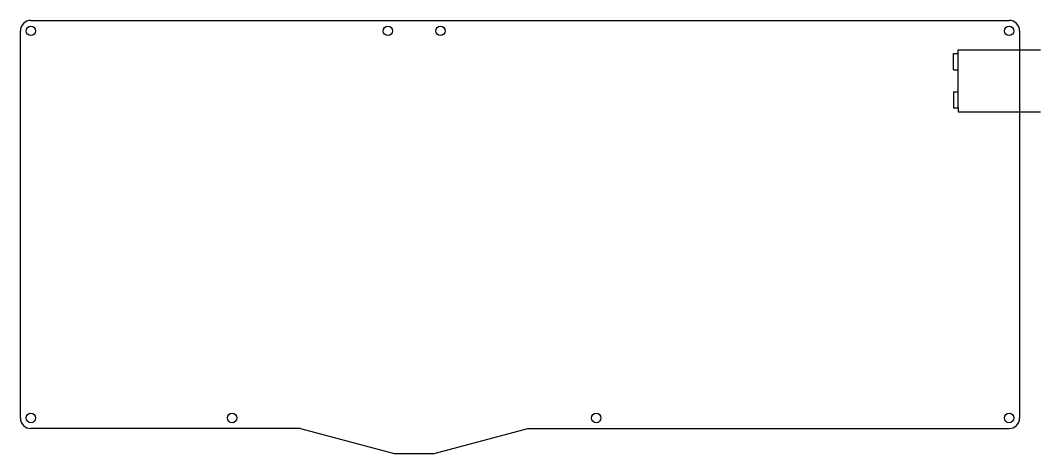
# Model space of a CAD drawing. Header units: millimetres. Extents: x 45 to 391, y 31 to 178.
import ezdxf

# ---------------------------------------------------------------- set-up
doc = ezdxf.new("R2010")
doc.units = ezdxf.units.MM
doc.layers.get('0').update_dxf_attribs({"linetype": 'CONTINUOUS'})

msp = doc.modelspace()

# ---------------------------------------------------------------- linework, layer by layer
for p, q in [((48.57, 178.35), (380.43, 178.35)), ((45, 43.52), (45, 174.78)), ((384, 174.78), (384, 43.52)), ((361.51, 161.58), (361.51, 167.08)), ((361.51, 167.08), (363.11, 167.08)), ((363.11, 168.33), (391.11, 168.33)), ((363.11, 166.83), (363.11, 168.33)), ((363.11, 148.83), (363.11, 166.83)), ((361.51, 161.58), (363.11, 161.58)), ((361.51, 154.08), (363.11, 154.08)), ((361.51, 154.08), (361.51, 148.58)), ((363.11, 148.58), (361.51, 148.58)), ((363.11, 148.83), (363.11, 147.33)), ((363.11, 147.33), (391.11, 147.33)), ((140.04, 39.95), (48.57, 39.95)), ((140.04, 39.95), (171.76, 31.45)), ((185.42, 31.45), (217.14, 39.95)), ((217.14, 39.95), (380.43, 39.95)), ((171.76, 31.45), (185.42, 31.45))]:
    msp.add_line(p, q)
for centre in [(48.57, 174.78), (169.66, 174.78), (187.52, 174.78), (380.43, 174.78), (48.57, 43.52), (116.83, 43.52), (240.34, 43.52), (380.43, 43.52)]:
    msp.add_circle(centre, 1.6)
for centre, start, end in [((48.57, 174.78), 90, 180), ((380.43, 174.78), 0, 90), ((48.57, 43.52), 180, 270), ((380.43, 43.52), -90, 0)]:
    msp.add_arc(centre, 3.57, start, end)

doc.saveas('drawing.dxf')
